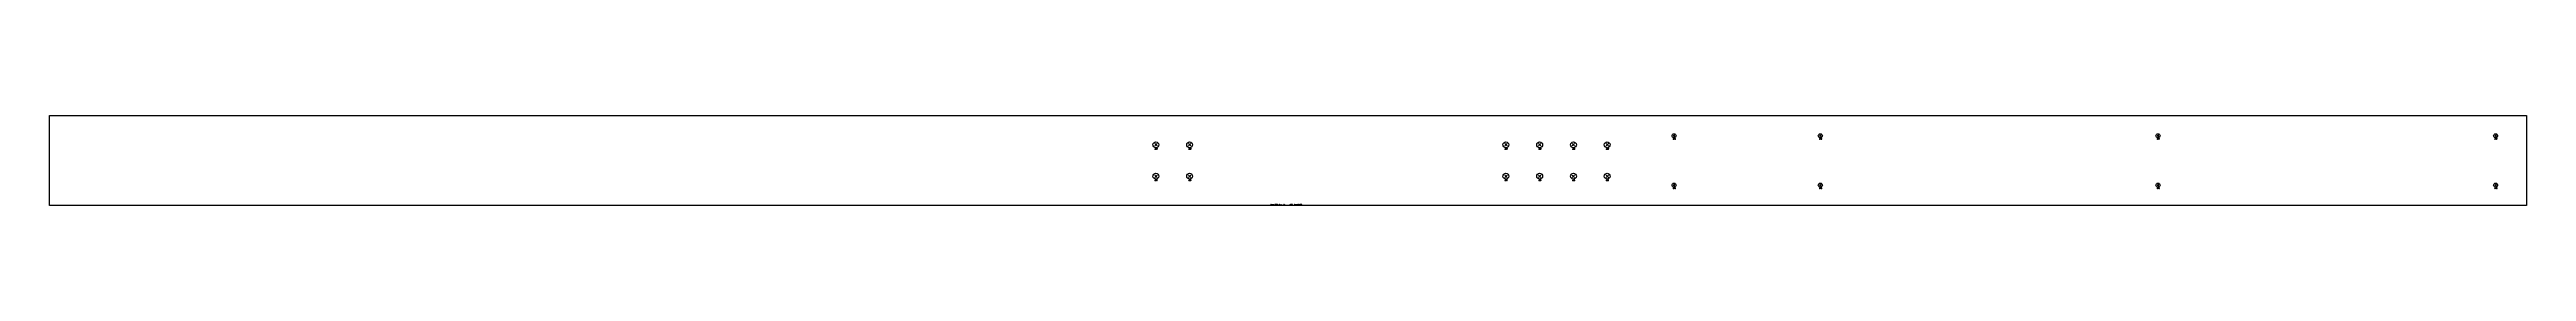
# Model space of a CAD drawing. Extents: x 0 to 11004, y -200 to 200.
import ezdxf

# ---------------------------------------------------------------- set-up
doc = ezdxf.new("R2010")
doc.units = 0
doc.header["$LTSCALE"] = 10
for name, color, linetype in [('BEZ_SCHRAUBEN', 7, 'CONTINUOUS'), ('SCHRAUBEN', 7, 'CONTINUOUS'), ('TEILE', 7, 'CONTINUOUS'), ('UNTERSCHRIFT', 7, 'CONTINUOUS')]:
    doc.layers.add(name, color=color, linetype=linetype)
doc.styles.get("Standard").update_dxf_attribs({"font": 'ROMANS'})

msp = doc.modelspace()

# ---------------------------------------------------------------- linework, layer by layer
at = {"layer": 'SCHRAUBEN', "color": 6}
for p, q in [((7220.578125, 113.601593), (7213.378418, 106.401596)), ((7213.378418, 113.601593), (7220.578125, 106.401596)), ((7870.600098, 113.601593), (7863.400391, 106.401596)), ((7863.400391, 113.601593), (7870.600098, 106.401596)), ((9370.599609, 113.601593), (9363.400391, 106.401596)), ((9363.400391, 113.601593), (9370.599609, 106.401596)), ((10870.599609, 113.601593), (10863.399414, 106.401596)), ((10863.399414, 113.601593), (10870.599609, 106.401596)), ((4920.199707, 75.183586), (4909.800293, 64.783585)), ((4909.800293, 75.183586), (4920.199707, 64.783585)), ((5070.199707, 75.183586), (5059.800293, 64.783585)), ((5059.800293, 75.183586), (5070.199707, 64.783585)), ((6475.200195, 75.183578), (6464.799805, 64.783585)), ((6464.799805, 75.183578), (6475.200195, 64.783585)), ((6625.200195, 75.183578), (6614.799805, 64.783585)), ((6614.799805, 75.183578), (6625.200195, 64.783585)), ((6775.200195, 75.183586), (6764.799805, 64.783585)), ((6764.799805, 75.183586), (6775.200195, 64.783585)), ((6925.200195, 75.183586), (6914.799805, 64.783585)), ((6914.799805, 75.183586), (6925.200195, 64.783585)), ((4920.199707, -64.816391), (4909.800293, -75.216393)), ((4909.800293, -64.816391), (4920.199707, -75.216393)), ((5070.199707, -64.816391), (5059.800293, -75.216393)), ((5059.800293, -64.816391), (5070.199707, -75.216393)), ((6475.200195, -64.816391), (6464.799805, -75.216393)), ((6464.799805, -64.816391), (6475.200195, -75.216393)), ((6625.200195, -64.816391), (6614.799805, -75.216393)), ((6614.799805, -64.816391), (6625.200195, -75.216393)), ((6775.200195, -64.816391), (6764.799805, -75.216393)), ((6764.799805, -64.816391), (6775.200195, -75.216393)), ((6925.200195, -64.816391), (6914.799805, -75.216393)), ((6914.799805, -64.816391), (6925.200195, -75.216393)), ((7220.578125, -106.39917), (7213.378418, -113.599167)), ((7213.378418, -106.39917), (7220.578125, -113.599167)), ((7870.600098, -106.39917), (7863.400391, -113.599167)), ((7863.400391, -106.39917), (7870.600098, -113.599167)), ((9370.599609, -106.39917), (9363.400391, -113.599167)), ((9363.400391, -106.39917), (9370.599609, -113.599167)), ((10870.599609, -106.39917), (10863.399414, -113.599167)), ((10863.399414, -106.39917), (10870.599609, -113.599167))]:
    msp.add_line(p, q, dxfattribs=at)
at = {"layer": 'SCHRAUBEN', "color": 2}
for centre, radius in [((7216.978027, 110.001595), 9.000488), ((7867, 110.001595), 9.000488), ((9367, 110.001595), 9), ((10867, 110.001595), 9), ((4915, 69.983589), 13), ((5065, 69.983589), 13), ((6470, 69.983582), 13), ((6620, 69.983582), 13), ((6770, 69.983589), 13), ((6920, 69.983589), 13), ((4915, -70.016396), 13), ((5065, -70.016396), 13), ((6470, -70.016396), 13), ((6620, -70.016396), 13), ((6770, -70.016396), 13), ((6920, -70.016396), 13), ((7216.978027, -109.999168), 9.000488), ((7867, -109.999168), 9.000488), ((9367, -109.999168), 9), ((10867, -109.999168), 9)]:
    msp.add_circle(centre, radius, dxfattribs=at)
at = {"layer": 'TEILE', "color": 2}
for p, q in [((0, -200), (0, 200)), ((0, 200), (11004.003906, 200)), ((11004.003906, 200), (11004.003906, -200)), ((11004.003906, -200), (0, -200))]:
    msp.add_line(p, q, dxfattribs=at)

# ---------------------------------------------------------------- texts
at = {"layer": 'BEZ_SCHRAUBEN', "color": 2, "oblique": 15, "width": 0.8}
for s, p in [(' ø26', (4907, 49.483582)), (' ø26', (5057, 49.483582)), (' ø26', (6462, 49.483582)), (' ø26', (6612, 49.483582)), (' ø26', (6762, 49.483582)), (' ø26', (6912, 49.483582)), (' ø18', (7208.979004, 93.501595)), (' ø18', (7859, 93.501595)), (' ø18', (9359, 93.501595)), (' ø18', (10859, 93.501595)), (' ø26', (4907, -90.516396)), (' ø26', (5057, -90.516396)), (' ø26', (6462, -90.516396)), (' ø26', (6612, -90.516396)), (' ø26', (6762, -90.516396)), (' ø26', (6912, -90.516396)), (' ø18', (7208.979004, -126.499161)), (' ø18', (7859, -126.499161)), (' ø18', (9359, -126.499161)), (' ø18', (10859, -126.499161))]:
    msp.add_text(s, height=5, dxfattribs=at).set_placement(p)
at = {"layer": 'UNTERSCHRIFT', "color": 2, "oblique": 15, "width": 0.8}
for s, p in [('Project  DP0GN9  ,Qty. 4  , Pos. ', (5424.001953, -198)), ('20607', (5509.802246, -198)), ('  , Profi l PL400*25', (5522.802246, -198))]:
    msp.add_text(s, height=3.25, dxfattribs=at).set_placement(p)

doc.saveas('drawing.dxf')
